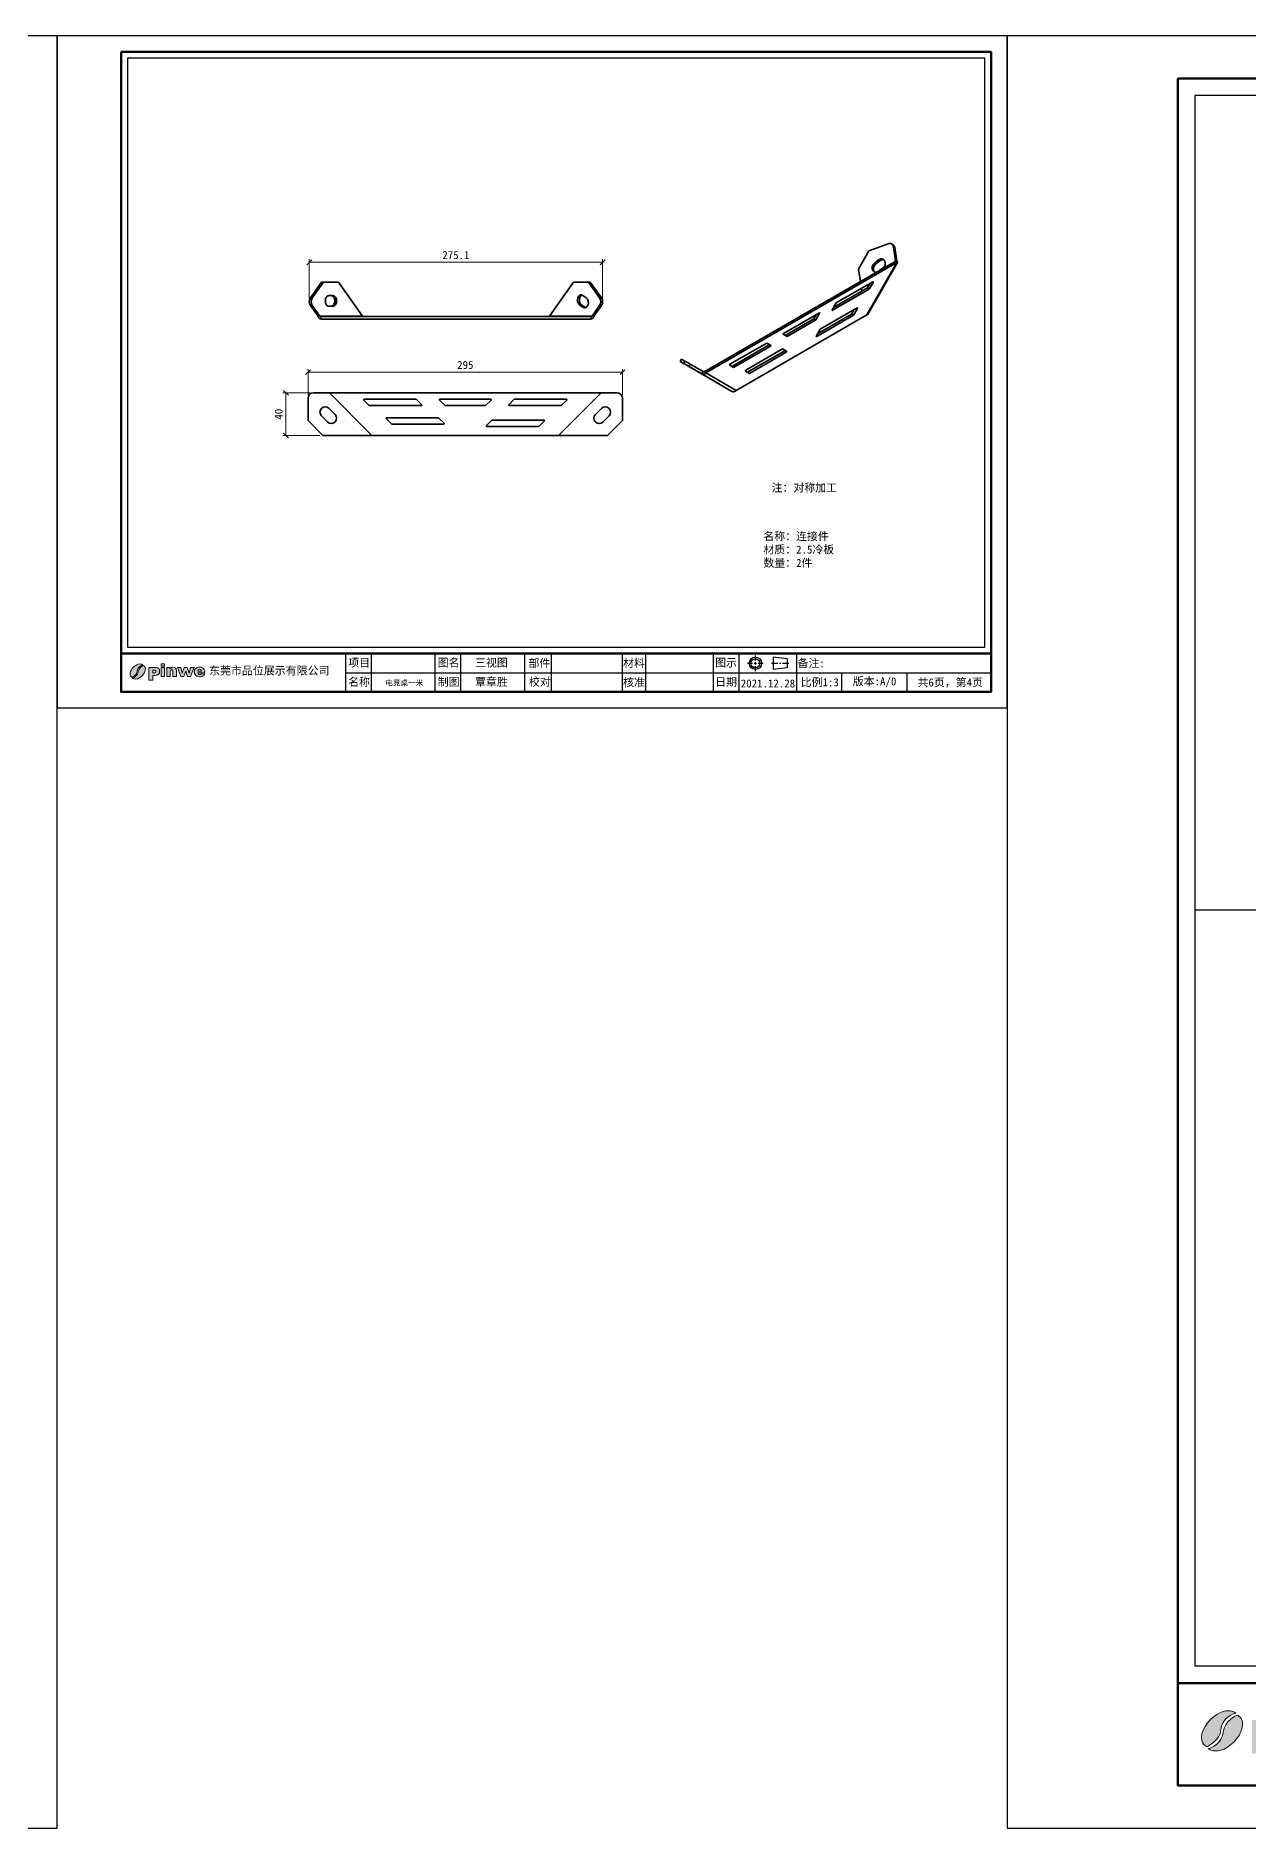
# Model space of a CAD drawing. Header units: inches. Extents: x 15389 to 49212, y -27129 to 13207.
# Drawn here: x 37601 to 38738, y 3752 to 5432 of the extents above; entities that cross this region are included whole.
import ezdxf

# ---------------------------------------------------------------- set-up
doc = ezdxf.new("R2010")
doc.units = ezdxf.units.IN
doc.header["$MEASUREMENT"] = 0
doc.linetypes.add('CENTER2', pattern=[28.575, 19.05, -3.175, 3.175, -3.175])
doc.layers.add('_U+56FE_U+5C42 1', color=7, linetype='Continuous')
for name, color, linetype, lineweight in [('图框', 5, 'Continuous', 60), ('粗实线', 7, 'Continuous', 35), ('轮廓线', 7, 'Continuous', 30)]:
    doc.layers.add(name, color=color, linetype=linetype, lineweight=lineweight)
doc.styles.add('ee', font='simfang.ttf')
doc.styles.get("Standard").update_dxf_attribs({"font": 'arial.ttf'})
doc.styles.add('宋体', font='')
doc.styles.add('样式 1', font='')
doc.styles.get('宋体').set_extended_font_data('SimSun')
doc.styles.get('样式 1').set_extended_font_data('SimSun')
doc.dimstyles.new('1-3', dxfattribs={"dimscale": 3, "dimtxt": 2.5, "dimasz": 1.5, "dimexe": 1, "dimexo": 1, "dimgap": 1, "dimtad": 1, "dimdec": 1, "dimdsep": 46, "dimtxsty": '宋体', "dimblk": 'OBLIQUE', "dimcen": 0, "dimclrd": 3, "dimclre": 3, "dimclrt": 256, "dimadec": 0, "dimazin": 0, "dimtfac": 1, "dimtdec": 1, "dimtmove": 1, "dimatfit": 3, "dimfxl": 3, "dimlwd": 9, "dimlwe": 9, "dimarcsym": 0})

# ---------------------------------------------------------------- blocks, each defined once
blk = doc.blocks.new('_Oblique')
at = {"color": 0, "linetype": 'ByBlock', "lineweight": -2}
blk.add_line((-0.5, -0.5), (0.5, 0.5), dxfattribs=at)
blk = doc.blocks.new('*D135')
at = {"color": 3, "lineweight": 9, "transparency": 16777216}
for p, q in [((37857.9, 5185.3), (37857.9, 5222.3)), ((37857.9, 5219.3), (38133, 5219.3)), ((38133, 5185.3), (38133, 5222.3))]:
    blk.add_line(p, q, dxfattribs=at)
at = {"layer": 'Defpoints', "color": 0, "transparency": 16777216}
for p in [(38133, 5219.3), (37857.9, 5182.3), (38133, 5182.3)]:
    blk.add_point(p, dxfattribs=at)
at = {"color": 3, "lineweight": 9, "transparency": 16777216, "xscale": 4.5, "yscale": 4.5, "zscale": 4.5, "rotation": 180}
blk.add_blockref('_Oblique', (37857.9, 5219.3), dxfattribs=at)
at = {"color": 3, "lineweight": 9, "transparency": 16777216, "xscale": 4.5, "yscale": 4.5, "zscale": 4.5}
blk.add_blockref('_Oblique', (38133, 5219.3), dxfattribs=at)
at = {"transparency": 16777216, "insert": (37995.4, 5226), "char_height": 7.5, "attachment_point": 5, "style": '宋体'}
blk.add_mtext('275.1', dxfattribs=at)
blk = doc.blocks.new('*D115')
at = {"color": 3, "lineweight": 9, "transparency": 16777216}
for p, q in [((37858.7, 5096.9), (37833, 5096.9)), ((37836, 5056.9), (37836, 5096.9)), ((37867.7, 5056.9), (37833, 5056.9))]:
    blk.add_line(p, q, dxfattribs=at)
at = {"layer": 'Defpoints', "color": 0, "transparency": 16777216}
for p in [(37836, 5096.9), (37861.7, 5096.9), (37870.7, 5056.9)]:
    blk.add_point(p, dxfattribs=at)
at = {"color": 3, "lineweight": 9, "transparency": 16777216, "xscale": 4.5, "yscale": 4.5, "zscale": 4.5}
for p, rotation in [((37836, 5096.9), 90), ((37836, 5056.9), 270)]:
    blk.add_blockref('_Oblique', p, dxfattribs=dict(at, rotation=rotation))
at = {"transparency": 16777216, "insert": (37829.2, 5076.9), "char_height": 7.5, "attachment_point": 5, "rotation": 90, "style": '宋体'}
blk.add_mtext('40', dxfattribs=at)
blk = doc.blocks.new('*D116')
at = {"color": 3, "lineweight": 9, "transparency": 16777216}
for p, q in [((37856.7, 5094.9), (37856.7, 5119.2)), ((37856.7, 5116.2), (38151.7, 5116.2)), ((38151.7, 5094.9), (38151.7, 5119.2))]:
    blk.add_line(p, q, dxfattribs=at)
at = {"layer": 'Defpoints', "color": 0, "transparency": 16777216}
for p in [(38151.7, 5116.2), (37856.7, 5091.9), (38151.7, 5091.9)]:
    blk.add_point(p, dxfattribs=at)
at = {"color": 3, "lineweight": 9, "transparency": 16777216, "xscale": 4.5, "yscale": 4.5, "zscale": 4.5, "rotation": 180}
blk.add_blockref('_Oblique', (37856.7, 5116.2), dxfattribs=at)
at = {"color": 3, "lineweight": 9, "transparency": 16777216, "xscale": 4.5, "yscale": 4.5, "zscale": 4.5}
blk.add_blockref('_Oblique', (38151.7, 5116.2), dxfattribs=at)
at = {"transparency": 16777216, "insert": (38004.2, 5123), "char_height": 7.5, "attachment_point": 5, "style": '宋体'}
blk.add_mtext('295', dxfattribs=at)

msp = doc.modelspace()

# ---------------------------------------------------------------- hatches: boundary and pattern name
h = msp.add_hatch(color=256)
h.dxf.hatch_style = 1
edge = h.paths.add_edge_path()
edge.add_spline(control_points=[(37759.96, 4834.49), (37759.96, 4834.49), (37753.37, 4834.49), (37753.37, 4834.49), (37753.43, 4833.97), (37753.57, 4833.57), (37753.8, 4833.31), (37754.12, 4832.94), (37754.53, 4832.76), (37755.05, 4832.76), (37755.37, 4832.76), (37755.68, 4832.84), (37755.97, 4833), (37756.15, 4833.1), (37756.34, 4833.28), (37756.54, 4833.53), (37756.54, 4833.53), (37759.78, 4833.24), (37759.78, 4833.24), (37759.29, 4832.38), (37758.69, 4831.76), (37757.99, 4831.39), (37757.29, 4831.01), (37756.29, 4830.82), (37754.98, 4830.82), (37753.84, 4830.82), (37752.95, 4830.98), (37752.3, 4831.31), (37751.65, 4831.63), (37751.11, 4832.13), (37750.68, 4832.83), (37750.25, 4833.53), (37750.04, 4834.35), (37750.04, 4835.29), (37750.04, 4836.63), (37750.47, 4837.72), (37751.33, 4838.55), (37752.18, 4839.38), (37753.37, 4839.79), (37754.88, 4839.79), (37756.11, 4839.79), (37757.07, 4839.61), (37757.78, 4839.23), (37758.49, 4838.86), (37759.04, 4838.33), (37759.41, 4837.62), (37759.78, 4836.91), (37759.96, 4835.99), (37759.96, 4834.86), (37759.96, 4834.86), (37759.96, 4834.49), (37759.96, 4834.49)], knot_values=[0, 0, 0, 0, 1, 1, 1, 2, 2, 2, 3, 3, 3, 4, 4, 4, 5, 5, 5, 6, 6, 6, 7, 7, 7, 8, 8, 8, 9, 9, 9, 10, 10, 10, 11, 11, 11, 12, 12, 12, 13, 13, 13, 14, 14, 14, 15, 15, 15, 16, 16, 16, 17, 17, 17, 17], degree=3, periodic=0)
edge = h.paths.add_edge_path(flags=16)
edge.add_spline(control_points=[(37756.63, 4836.06), (37756.56, 4836.7), (37756.39, 4837.16), (37756.11, 4837.43), (37755.83, 4837.71), (37755.47, 4837.84), (37755.02, 4837.84), (37754.49, 4837.84), (37754.08, 4837.63), (37753.76, 4837.22), (37753.56, 4836.96), (37753.44, 4836.57), (37753.38, 4836.06), (37753.38, 4836.06), (37756.63, 4836.06), (37756.63, 4836.06)], knot_values=[0, 0, 0, 0, 1, 1, 1, 2, 2, 2, 3, 3, 3, 4, 4, 4, 5, 5, 5, 5], degree=3, periodic=0)
h.paths.add_polyline_path([(37734.15, 4839.59), (37737.32, 4839.59), (37738.7, 4834.21), (37740.45, 4839.59), (37743.39, 4839.59), (37745.2, 4834.2), (37746.58, 4839.59), (37749.74, 4839.59), (37746.58, 4831.02), (37743.67, 4831.02), (37741.93, 4836.18), (37740.26, 4831.02), (37737.32, 4831.02)])
edge = h.paths.add_edge_path()
edge.add_spline(control_points=[(37724.15, 4839.59), (37724.15, 4839.59), (37727.21, 4839.59), (37727.21, 4839.59), (37727.21, 4839.59), (37727.21, 4838.2), (37727.21, 4838.2), (37727.66, 4838.77), (37728.12, 4839.18), (37728.59, 4839.42), (37729.06, 4839.67), (37729.63, 4839.79), (37730.3, 4839.79), (37731.21, 4839.79), (37731.91, 4839.52), (37732.43, 4838.98), (37732.94, 4838.44), (37733.2, 4837.6), (37733.2, 4836.47), (37733.2, 4836.47), (37733.2, 4831.02), (37733.2, 4831.02), (37733.2, 4831.02), (37729.89, 4831.02), (37729.89, 4831.02), (37729.89, 4831.02), (37729.89, 4835.74), (37729.89, 4835.74), (37729.89, 4836.28), (37729.79, 4836.66), (37729.6, 4836.88), (37729.4, 4837.1), (37729.12, 4837.22), (37728.76, 4837.22), (37728.37, 4837.22), (37728.05, 4837.06), (37727.8, 4836.76), (37727.56, 4836.46), (37727.43, 4835.92), (37727.43, 4835.14), (37727.43, 4835.14), (37727.43, 4831.02), (37727.43, 4831.02), (37727.43, 4831.02), (37724.15, 4831.02), (37724.15, 4831.02), (37724.15, 4831.02), (37724.15, 4839.59), (37724.15, 4839.59)], knot_values=[0, 0, 0, 0, 1, 1, 1, 2, 2, 2, 3, 3, 3, 4, 4, 4, 5, 5, 5, 6, 6, 6, 7, 7, 7, 8, 8, 8, 9, 9, 9, 10, 10, 10, 11, 11, 11, 12, 12, 12, 13, 13, 13, 14, 14, 14, 15, 15, 15, 16, 16, 16, 16], degree=3, periodic=0)
h.paths.add_polyline_path([(37718.82, 4842.85), (37722.11, 4842.85), (37722.11, 4840.62), (37718.82, 4840.62)])
h.paths.add_polyline_path([(37718.82, 4839.59), (37722.11, 4839.59), (37722.11, 4831.02), (37718.82, 4831.02)])
edge = h.paths.add_edge_path()
edge.add_spline(control_points=[(37707.47, 4839.54), (37707.47, 4839.54), (37713.54, 4839.54), (37713.54, 4839.54), (37714.87, 4839.54), (37715.86, 4839.22), (37716.52, 4838.59), (37717.18, 4837.96), (37717.51, 4837.06), (37717.51, 4835.9), (37717.51, 4834.7), (37717.15, 4833.77), (37716.43, 4833.1), (37715.71, 4832.42), (37714.61, 4832.09), (37713.14, 4832.09), (37713.14, 4832.09), (37711.13, 4832.09), (37711.13, 4832.09), (37711.13, 4832.09), (37711.13, 4827.71), (37711.13, 4827.71), (37711.13, 4827.71), (37707.47, 4827.71), (37707.47, 4827.71), (37707.47, 4827.71), (37707.47, 4839.54), (37707.47, 4839.54)], knot_values=[0, 0, 0, 0, 1, 1, 1, 2, 2, 2, 3, 3, 3, 4, 4, 4, 5, 5, 5, 6, 6, 6, 7, 7, 7, 8, 8, 8, 9, 9, 9, 9], degree=3, periodic=0)
edge = h.paths.add_edge_path(flags=16)
edge.add_spline(control_points=[(37711.13, 4834.48), (37711.13, 4834.48), (37712.03, 4834.48), (37712.03, 4834.48), (37712.74, 4834.48), (37713.24, 4834.61), (37713.53, 4834.85), (37713.81, 4835.1), (37713.96, 4835.41), (37713.96, 4835.79), (37713.96, 4836.16), (37713.83, 4836.48), (37713.58, 4836.74), (37713.33, 4836.99), (37712.87, 4837.12), (37712.18, 4837.12), (37712.18, 4837.12), (37711.13, 4837.12), (37711.13, 4837.12), (37711.13, 4837.12), (37711.13, 4834.48), (37711.13, 4834.48)], knot_values=[0, 0, 0, 0, 1, 1, 1, 2, 2, 2, 3, 3, 3, 4, 4, 4, 5, 5, 5, 6, 6, 6, 7, 7, 7, 7], degree=3, periodic=0)
edge = h.paths.add_edge_path()
edge.add_spline(control_points=[(37692.17, 4829.49), (37692.17, 4829.49), (37693.8, 4828.09), (37696.6, 4828.93), (37699.41, 4829.77), (37703.28, 4833.14), (37704.07, 4836.81), (37704.86, 4840.48), (37702.23, 4841.28), (37702.23, 4841.28), (37702.23, 4841.28), (37697.65, 4839.14), (37697.42, 4835.3), (37697.19, 4831.45), (37692.88, 4829.54), (37692.17, 4829.49)], knot_values=[0, 0, 0, 0, 1, 1, 1, 2, 2, 2, 3, 3, 3, 4, 4, 4, 5, 5, 5, 5], degree=3, periodic=0)
edge = h.paths.add_edge_path()
edge.add_spline(control_points=[(37701.78, 4841.98), (37701.78, 4841.98), (37700.14, 4843.38), (37697.34, 4842.54), (37694.54, 4841.7), (37690.66, 4838.33), (37689.87, 4834.66), (37689.08, 4830.99), (37691.71, 4830.19), (37691.71, 4830.19), (37691.71, 4830.19), (37696.3, 4832.33), (37696.53, 4836.17), (37696.76, 4840.02), (37701.06, 4841.93), (37701.78, 4841.98)], knot_values=[0, 0, 0, 0, 1, 1, 1, 2, 2, 2, 3, 3, 3, 4, 4, 4, 5, 5, 5, 5], degree=3, periodic=0)
h = msp.add_hatch(color=256)
h.dxf.hatch_style = 1
edge = h.paths.add_edge_path()
edge.add_spline(control_points=[(38881.93, 3839.41), (38881.93, 3839.41), (38864.36, 3839.41), (38864.36, 3839.41), (38864.52, 3838.01), (38864.9, 3836.96), (38865.5, 3836.27), (38866.35, 3835.28), (38867.46, 3834.79), (38868.82, 3834.79), (38869.69, 3834.79), (38870.51, 3835), (38871.28, 3835.43), (38871.76, 3835.7), (38872.27, 3836.18), (38872.81, 3836.86), (38872.81, 3836.86), (38881.45, 3836.06), (38881.45, 3836.06), (38880.13, 3833.78), (38878.53, 3832.12), (38876.67, 3831.13), (38874.8, 3830.13), (38872.12, 3829.64), (38868.64, 3829.64), (38865.61, 3829.64), (38863.23, 3830.06), (38861.49, 3830.92), (38859.76, 3831.77), (38858.32, 3833.13), (38857.17, 3834.99), (38856.04, 3836.85), (38855.46, 3839.04), (38855.46, 3841.55), (38855.46, 3845.12), (38856.61, 3848.02), (38858.9, 3850.23), (38861.18, 3852.44), (38864.34, 3853.55), (38868.37, 3853.55), (38871.65, 3853.55), (38874.22, 3853.05), (38876.12, 3852.06), (38878.01, 3851.07), (38879.46, 3849.64), (38880.45, 3847.75), (38881.44, 3845.87), (38881.93, 3843.42), (38881.93, 3840.4), (38881.93, 3840.4), (38881.93, 3839.41), (38881.93, 3839.41)], knot_values=[0, 0, 0, 0, 1, 1, 1, 2, 2, 2, 3, 3, 3, 4, 4, 4, 5, 5, 5, 6, 6, 6, 7, 7, 7, 8, 8, 8, 9, 9, 9, 10, 10, 10, 11, 11, 11, 12, 12, 12, 13, 13, 13, 14, 14, 14, 15, 15, 15, 16, 16, 16, 17, 17, 17, 17], degree=3, periodic=0)
edge = h.paths.add_edge_path(flags=16)
edge.add_spline(control_points=[(38873.03, 3843.6), (38872.87, 3845.3), (38872.4, 3846.52), (38871.66, 3847.25), (38870.92, 3847.99), (38869.95, 3848.35), (38868.74, 3848.35), (38867.35, 3848.35), (38866.23, 3847.79), (38865.39, 3846.69), (38864.87, 3846), (38864.53, 3844.97), (38864.38, 3843.6), (38864.38, 3843.6), (38873.03, 3843.6), (38873.03, 3843.6)], knot_values=[0, 0, 0, 0, 1, 1, 1, 2, 2, 2, 3, 3, 3, 4, 4, 4, 5, 5, 5, 5], degree=3, periodic=0)
h.paths.add_polyline_path([(38813.09, 3853.02), (38821.55, 3853.02), (38825.23, 3838.67), (38829.9, 3853.02), (38837.74, 3853.02), (38842.56, 3838.65), (38846.25, 3853.02), (38854.66, 3853.02), (38846.26, 3830.16), (38838.48, 3830.16), (38833.85, 3843.92), (38829.38, 3830.16), (38821.56, 3830.16)])
edge = h.paths.add_edge_path()
edge.add_spline(control_points=[(38786.42, 3853.02), (38786.42, 3853.02), (38794.58, 3853.02), (38794.58, 3853.02), (38794.58, 3853.02), (38794.58, 3849.3), (38794.58, 3849.3), (38795.8, 3850.83), (38797.03, 3851.91), (38798.27, 3852.57), (38799.52, 3853.22), (38801.03, 3853.55), (38802.82, 3853.55), (38805.25, 3853.55), (38807.13, 3852.83), (38808.51, 3851.38), (38809.87, 3849.94), (38810.55, 3847.71), (38810.55, 3844.7), (38810.55, 3844.7), (38810.55, 3830.16), (38810.55, 3830.16), (38810.55, 3830.16), (38801.75, 3830.16), (38801.75, 3830.16), (38801.75, 3830.16), (38801.75, 3842.74), (38801.75, 3842.74), (38801.75, 3844.18), (38801.48, 3845.19), (38800.95, 3845.78), (38800.42, 3846.38), (38799.68, 3846.68), (38798.73, 3846.68), (38797.68, 3846.68), (38796.82, 3846.27), (38796.17, 3845.48), (38795.51, 3844.67), (38795.18, 3843.23), (38795.18, 3841.14), (38795.18, 3841.14), (38795.18, 3830.16), (38795.18, 3830.16), (38795.18, 3830.16), (38786.42, 3830.16), (38786.42, 3830.16), (38786.42, 3830.16), (38786.42, 3853.02), (38786.42, 3853.02)], knot_values=[0, 0, 0, 0, 1, 1, 1, 2, 2, 2, 3, 3, 3, 4, 4, 4, 5, 5, 5, 6, 6, 6, 7, 7, 7, 8, 8, 8, 9, 9, 9, 10, 10, 10, 11, 11, 11, 12, 12, 12, 13, 13, 13, 14, 14, 14, 15, 15, 15, 16, 16, 16, 16], degree=3, periodic=0)
h.paths.add_polyline_path([(38772.21, 3861.7), (38780.98, 3861.7), (38780.98, 3855.75), (38772.21, 3855.75)])
h.paths.add_polyline_path([(38772.21, 3853.02), (38780.98, 3853.02), (38780.98, 3830.16), (38772.21, 3830.16)])
edge = h.paths.add_edge_path()
edge.add_spline(control_points=[(38741.94, 3852.86), (38741.94, 3852.86), (38758.15, 3852.86), (38758.15, 3852.86), (38761.68, 3852.86), (38764.32, 3852.03), (38766.08, 3850.35), (38767.84, 3848.67), (38768.72, 3846.27), (38768.72, 3843.17), (38768.72, 3839.98), (38767.75, 3837.49), (38765.84, 3835.7), (38763.92, 3833.9), (38760.99, 3833), (38757.06, 3833), (38757.06, 3833), (38751.72, 3833), (38751.72, 3833), (38751.72, 3833), (38751.72, 3821.33), (38751.72, 3821.33), (38751.72, 3821.33), (38741.94, 3821.33), (38741.94, 3821.33), (38741.94, 3821.33), (38741.94, 3852.86), (38741.94, 3852.86)], knot_values=[0, 0, 0, 0, 1, 1, 1, 2, 2, 2, 3, 3, 3, 4, 4, 4, 5, 5, 5, 6, 6, 6, 7, 7, 7, 8, 8, 8, 9, 9, 9, 9], degree=3, periodic=0)
edge = h.paths.add_edge_path(flags=16)
edge.add_spline(control_points=[(38751.72, 3839.39), (38751.72, 3839.39), (38754.12, 3839.39), (38754.12, 3839.39), (38756.01, 3839.39), (38757.34, 3839.72), (38758.1, 3840.37), (38758.87, 3841.02), (38759.25, 3841.86), (38759.25, 3842.88), (38759.25, 3843.87), (38758.92, 3844.71), (38758.25, 3845.4), (38757.59, 3846.09), (38756.34, 3846.43), (38754.51, 3846.43), (38754.51, 3846.43), (38751.72, 3846.43), (38751.72, 3846.43), (38751.72, 3846.43), (38751.72, 3839.39), (38751.72, 3839.39)], knot_values=[0, 0, 0, 0, 1, 1, 1, 2, 2, 2, 3, 3, 3, 4, 4, 4, 5, 5, 5, 6, 6, 6, 7, 7, 7, 7], degree=3, periodic=0)
edge = h.paths.add_edge_path()
edge.add_spline(control_points=[(38701.15, 3826.07), (38701.15, 3826.07), (38705.5, 3822.33), (38712.97, 3824.57), (38720.45, 3826.81), (38730.78, 3835.82), (38732.89, 3845.6), (38734.99, 3855.38), (38727.99, 3857.52), (38727.99, 3857.52), (38727.99, 3857.52), (38715.76, 3851.81), (38715.15, 3841.56), (38714.53, 3831.3), (38703.05, 3826.2), (38701.15, 3826.07)], knot_values=[0, 0, 0, 0, 1, 1, 1, 2, 2, 2, 3, 3, 3, 4, 4, 4, 5, 5, 5, 5], degree=3, periodic=0)
edge = h.paths.add_edge_path()
edge.add_spline(control_points=[(38726.76, 3859.39), (38726.76, 3859.39), (38722.42, 3863.12), (38714.94, 3860.88), (38707.47, 3858.64), (38697.13, 3849.64), (38695.03, 3839.85), (38692.92, 3830.07), (38699.93, 3827.93), (38699.93, 3827.93), (38699.93, 3827.93), (38712.16, 3833.64), (38712.77, 3843.9), (38713.38, 3854.16), (38724.86, 3859.25), (38726.76, 3859.39)], knot_values=[0, 0, 0, 0, 1, 1, 1, 2, 2, 2, 3, 3, 3, 4, 4, 4, 5, 5, 5, 5], degree=3, periodic=0)

# ---------------------------------------------------------------- linework, layer by layer
at = {"color": 14, "lineweight": 25}
for p, q in [((38292.93, 4849.14), (38292.93, 4837.62)), ((38306.13, 4847.7), (38292.93, 4849.14)), ((38306.13, 4839.06), (38292.93, 4837.62)), ((38306.13, 4847.7), (38306.13, 4839.06))]:
    msp.add_line(p, q, dxfattribs=at)
at = {"color": 1}
msp.add_line((38688.38, 4612.41), (40832.38, 4612.41), dxfattribs=at)
at = {"color": 14, "lineweight": 25}
for radius in [5.76, 4.32]:
    msp.add_circle((38276.26, 4843.38), radius, dxfattribs=at)
at = {"layer": '_U+56FE_U+5C42 1', "lineweight": 0}
for points in [[(37718.82, 4842.85), (37722.11, 4842.85), (37722.11, 4840.62), (37718.82, 4840.62), (37718.82, 4842.85)], [(37718.82, 4839.59), (37722.11, 4839.59), (37722.11, 4831.02), (37718.82, 4831.02), (37718.82, 4839.59)], [(37734.15, 4839.59), (37737.32, 4839.59), (37738.7, 4834.21), (37740.45, 4839.59), (37743.39, 4839.59), (37745.2, 4834.2), (37746.58, 4839.59), (37749.74, 4839.59), (37746.58, 4831.02), (37743.67, 4831.02), (37741.93, 4836.18), (37740.26, 4831.02), (37737.32, 4831.02), (37734.15, 4839.59)]]:
    msp.add_lwpolyline(points, dxfattribs=at)
for points, knots in [([(37701.78, 4841.98), (37701.78, 4841.98), (37700.14, 4843.38), (37697.34, 4842.54), (37694.54, 4841.7), (37690.66, 4838.33), (37689.87, 4834.66), (37689.08, 4830.99), (37691.71, 4830.19), (37691.71, 4830.19), (37691.71, 4830.19), (37696.3, 4832.33), (37696.53, 4836.17), (37696.76, 4840.02), (37701.06, 4841.93), (37701.78, 4841.98)], [0, 0, 0, 0, 1, 1, 1, 2, 2, 2, 3, 3, 3, 4, 4, 4, 5, 5, 5, 5]), ([(37692.17, 4829.49), (37692.17, 4829.49), (37693.8, 4828.09), (37696.6, 4828.93), (37699.41, 4829.77), (37703.28, 4833.14), (37704.07, 4836.81), (37704.86, 4840.48), (37702.23, 4841.28), (37702.23, 4841.28), (37702.23, 4841.28), (37697.65, 4839.14), (37697.42, 4835.3), (37697.19, 4831.45), (37692.88, 4829.54), (37692.17, 4829.49)], [0, 0, 0, 0, 1, 1, 1, 2, 2, 2, 3, 3, 3, 4, 4, 4, 5, 5, 5, 5]), ([(37707.47, 4839.54), (37707.47, 4839.54), (37713.54, 4839.54), (37713.54, 4839.54), (37714.87, 4839.54), (37715.86, 4839.22), (37716.52, 4838.59), (37717.18, 4837.96), (37717.51, 4837.06), (37717.51, 4835.9), (37717.51, 4834.7), (37717.15, 4833.77), (37716.43, 4833.1), (37715.71, 4832.42), (37714.61, 4832.09), (37713.14, 4832.09), (37713.14, 4832.09), (37711.13, 4832.09), (37711.13, 4832.09), (37711.13, 4832.09), (37711.13, 4827.71), (37711.13, 4827.71), (37711.13, 4827.71), (37707.47, 4827.71), (37707.47, 4827.71), (37707.47, 4827.71), (37707.47, 4839.54), (37707.47, 4839.54)], [0, 0, 0, 0, 1, 1, 1, 2, 2, 2, 3, 3, 3, 4, 4, 4, 5, 5, 5, 6, 6, 6, 7, 7, 7, 8, 8, 8, 9, 9, 9, 9]), ([(37724.15, 4839.59), (37724.15, 4839.59), (37727.21, 4839.59), (37727.21, 4839.59), (37727.21, 4839.59), (37727.21, 4838.2), (37727.21, 4838.2), (37727.66, 4838.77), (37728.12, 4839.18), (37728.59, 4839.42), (37729.06, 4839.67), (37729.63, 4839.79), (37730.3, 4839.79), (37731.21, 4839.79), (37731.91, 4839.52), (37732.43, 4838.98), (37732.94, 4838.44), (37733.2, 4837.6), (37733.2, 4836.47), (37733.2, 4836.47), (37733.2, 4831.02), (37733.2, 4831.02), (37733.2, 4831.02), (37729.89, 4831.02), (37729.89, 4831.02), (37729.89, 4831.02), (37729.89, 4835.74), (37729.89, 4835.74), (37729.89, 4836.28), (37729.79, 4836.66), (37729.6, 4836.88), (37729.4, 4837.1), (37729.12, 4837.22), (37728.76, 4837.22), (37728.37, 4837.22), (37728.05, 4837.06), (37727.8, 4836.76), (37727.56, 4836.46), (37727.43, 4835.92), (37727.43, 4835.14), (37727.43, 4835.14), (37727.43, 4831.02), (37727.43, 4831.02), (37727.43, 4831.02), (37724.15, 4831.02), (37724.15, 4831.02), (37724.15, 4831.02), (37724.15, 4839.59), (37724.15, 4839.59)], [0, 0, 0, 0, 1, 1, 1, 2, 2, 2, 3, 3, 3, 4, 4, 4, 5, 5, 5, 6, 6, 6, 7, 7, 7, 8, 8, 8, 9, 9, 9, 10, 10, 10, 11, 11, 11, 12, 12, 12, 13, 13, 13, 14, 14, 14, 15, 15, 15, 16, 16, 16, 16]), ([(37759.96, 4834.49), (37759.96, 4834.49), (37753.37, 4834.49), (37753.37, 4834.49), (37753.43, 4833.97), (37753.57, 4833.57), (37753.8, 4833.31), (37754.12, 4832.94), (37754.53, 4832.76), (37755.05, 4832.76), (37755.37, 4832.76), (37755.68, 4832.84), (37755.97, 4833), (37756.15, 4833.1), (37756.34, 4833.28), (37756.54, 4833.53), (37756.54, 4833.53), (37759.78, 4833.24), (37759.78, 4833.24), (37759.29, 4832.38), (37758.69, 4831.76), (37757.99, 4831.39), (37757.29, 4831.01), (37756.29, 4830.82), (37754.98, 4830.82), (37753.84, 4830.82), (37752.95, 4830.98), (37752.3, 4831.31), (37751.65, 4831.63), (37751.11, 4832.13), (37750.68, 4832.83), (37750.25, 4833.53), (37750.04, 4834.35), (37750.04, 4835.29), (37750.04, 4836.63), (37750.47, 4837.72), (37751.33, 4838.55), (37752.18, 4839.38), (37753.37, 4839.79), (37754.88, 4839.79), (37756.11, 4839.79), (37757.07, 4839.61), (37757.78, 4839.23), (37758.49, 4838.86), (37759.04, 4838.33), (37759.41, 4837.62), (37759.78, 4836.91), (37759.96, 4835.99), (37759.96, 4834.86), (37759.96, 4834.86), (37759.96, 4834.49), (37759.96, 4834.49)], [0, 0, 0, 0, 1, 1, 1, 2, 2, 2, 3, 3, 3, 4, 4, 4, 5, 5, 5, 6, 6, 6, 7, 7, 7, 8, 8, 8, 9, 9, 9, 10, 10, 10, 11, 11, 11, 12, 12, 12, 13, 13, 13, 14, 14, 14, 15, 15, 15, 16, 16, 16, 17, 17, 17, 17]), ([(37711.13, 4834.48), (37711.13, 4834.48), (37712.03, 4834.48), (37712.03, 4834.48), (37712.74, 4834.48), (37713.24, 4834.61), (37713.53, 4834.85), (37713.81, 4835.1), (37713.96, 4835.41), (37713.96, 4835.79), (37713.96, 4836.16), (37713.83, 4836.48), (37713.58, 4836.74), (37713.33, 4836.99), (37712.87, 4837.12), (37712.18, 4837.12), (37712.18, 4837.12), (37711.13, 4837.12), (37711.13, 4837.12), (37711.13, 4837.12), (37711.13, 4834.48), (37711.13, 4834.48)], [0, 0, 0, 0, 1, 1, 1, 2, 2, 2, 3, 3, 3, 4, 4, 4, 5, 5, 5, 6, 6, 6, 7, 7, 7, 7]), ([(37756.63, 4836.06), (37756.56, 4836.7), (37756.39, 4837.16), (37756.11, 4837.43), (37755.83, 4837.71), (37755.47, 4837.84), (37755.02, 4837.84), (37754.49, 4837.84), (37754.08, 4837.63), (37753.76, 4837.22), (37753.56, 4836.96), (37753.44, 4836.57), (37753.38, 4836.06), (37753.38, 4836.06), (37756.63, 4836.06), (37756.63, 4836.06)], [0, 0, 0, 0, 1, 1, 1, 2, 2, 2, 3, 3, 3, 4, 4, 4, 5, 5, 5, 5]), ([(38726.76, 3859.39), (38726.76, 3859.39), (38722.42, 3863.12), (38714.94, 3860.88), (38707.47, 3858.64), (38697.13, 3849.64), (38695.03, 3839.85), (38692.92, 3830.07), (38699.93, 3827.93), (38699.93, 3827.93), (38699.93, 3827.93), (38712.16, 3833.64), (38712.77, 3843.9), (38713.38, 3854.16), (38724.86, 3859.25), (38726.76, 3859.39)], [0, 0, 0, 0, 1, 1, 1, 2, 2, 2, 3, 3, 3, 4, 4, 4, 5, 5, 5, 5]), ([(38701.15, 3826.07), (38701.15, 3826.07), (38705.5, 3822.33), (38712.97, 3824.57), (38720.45, 3826.81), (38730.78, 3835.82), (38732.89, 3845.6), (38734.99, 3855.38), (38727.99, 3857.52), (38727.99, 3857.52), (38727.99, 3857.52), (38715.76, 3851.81), (38715.15, 3841.56), (38714.53, 3831.3), (38703.05, 3826.2), (38701.15, 3826.07)], [0, 0, 0, 0, 1, 1, 1, 2, 2, 2, 3, 3, 3, 4, 4, 4, 5, 5, 5, 5])]:
    msp.add_open_spline(points, degree=3, knots=knots, dxfattribs=at)
at = {"layer": 'Defpoints'}
for points in [[(35245.38, 3751.54), (37621.38, 3751.54), (37621.38, 5431.54), (35245.38, 5431.54)], [(37621.38, 4801.54), (38512.38, 4801.54), (38512.38, 5431.54), (37621.38, 5431.54)], [(38512.38, 3751.54), (40888.38, 3751.54), (40888.38, 5431.54), (38512.38, 5431.54)]]:
    msp.add_lwpolyline(points, close=True, dxfattribs=at)
at = {"layer": '图框', "color": 32}
for points in [[(37681.38, 5416.54), (38497.38, 5416.54), (38497.38, 4816.54), (37681.38, 4816.54)], [(38672.38, 5391.54), (40848.38, 5391.54), (40848.38, 3791.54), (38672.38, 3791.54)]]:
    msp.add_lwpolyline(points, close=True, dxfattribs=at)
for points in [[(37681.38, 4852.54), (38497.38, 4852.54)], [(38672.38, 3887.54), (40848.38, 3887.54)]]:
    msp.add_lwpolyline(points, dxfattribs=at)
at = {"layer": '粗实线'}
for p, q in [((38372.91, 5212.73), (38382.81, 5229.87)), ((38382.81, 5229.87), (38400.73, 5236.67)), ((38405.21, 5235.77), (38403.96, 5236.5)), ((38405.73, 5233.78), (38407.81, 5221)), ((38405.73, 5233.78), (38406.98, 5233.06)), ((38406.98, 5233.06), (38409.06, 5220.28)), ((38407.28, 5219.98), (38228.11, 5116.55)), ((38409.04, 5218.96), (38229.88, 5115.53)), ((38374.78, 5201.22), (38372.91, 5212.73)), ((38380.76, 5169.97), (38409.04, 5218.96)), ((38381.41, 5170.11), (38409.7, 5219.1)), ((38386.2, 5211.77), (38387.45, 5211.04)), ((38387.95, 5218.49), (38391.76, 5221.47)), ((38389.2, 5217.77), (38387.95, 5218.49)), ((38389.2, 5217.77), (38393.01, 5220.75)), ((38391.76, 5221.47), (38393.01, 5220.75)), ((38395.88, 5213.97), (38393.1, 5211.8)), ((38407.19, 5219.93), (38407.81, 5221)), ((38407.28, 5219.98), (38409.04, 5218.96)), ((38407.81, 5221), (38409.06, 5220.28)), ((37858.94, 5185.88), (37869.44, 5200.73)), ((37860.71, 5185.88), (37871.21, 5200.73)), ((37869.44, 5200.73), (37871.21, 5200.73)), ((37871.21, 5200.73), (37885.21, 5200.73)), ((37885.21, 5200.73), (37907.8, 5168.78)), ((38083.09, 5168.78), (38105.68, 5200.73)), ((38105.68, 5200.73), (38119.68, 5200.73)), ((38119.68, 5200.73), (38130.18, 5185.88)), ((38119.68, 5200.73), (38121.45, 5200.73)), ((38121.45, 5200.73), (38131.95, 5185.88)), ((38383.1, 5194.19), (38348.6, 5174.27)), ((38349.51, 5176.84), (38381.33, 5195.21)), ((38351.99, 5181.13), (38386.49, 5201.04)), ((38376.23, 5192.26), (38375.81, 5194.88)), ((38381.33, 5195.21), (38383.81, 5199.49)), ((38381.33, 5195.21), (38383.1, 5194.19)), ((38386.74, 5200.49), (38383.1, 5194.19)), ((38386.14, 5200.84), (38386.74, 5200.49)), ((37860.71, 5185.88), (37858.94, 5185.88)), ((37858.94, 5178.81), (37860.71, 5178.81)), ((37866.04, 5168.78), (37858.94, 5178.81)), ((37867.8, 5168.78), (37860.71, 5178.81)), ((37876.44, 5188.08), (37879.98, 5188.08)), ((37876.44, 5178.08), (37879.98, 5178.08)), ((37881.75, 5183.08), (37883.51, 5183.08)), ((38109.79, 5186.04), (38111.56, 5186.04)), ((38114.56, 5177.13), (38111.39, 5179.34)), ((38111.39, 5179.34), (38113.16, 5179.34)), ((38116.33, 5177.13), (38113.16, 5179.34)), ((38114.53, 5188.31), (38117.7, 5186.09)), ((38116.33, 5177.13), (38114.56, 5177.13)), ((38130.18, 5178.81), (38123.09, 5168.78)), ((38131.95, 5178.81), (38124.85, 5168.78)), ((38131.95, 5185.88), (38130.18, 5185.88)), ((38130.18, 5178.81), (38131.95, 5178.81)), ((38337.14, 5156.61), (38371.64, 5176.53)), ((38348.6, 5174.27), (38348.25, 5174.47)), ((38348.35, 5174.82), (38351.99, 5181.13)), ((38366.48, 5170.69), (38368.96, 5174.98)), ((38371.89, 5175.97), (38368.25, 5169.67)), ((38371.29, 5176.32), (38371.89, 5175.97)), ((37867.8, 5168.78), (37866.04, 5168.78)), ((37907.8, 5168.78), (37867.8, 5168.78)), ((37868.76, 5168.58), (37868.76, 5166.08)), ((38122.13, 5168.58), (37868.76, 5168.58)), ((38122.13, 5166.08), (37868.76, 5166.08)), ((38083.09, 5168.78), (38123.09, 5168.78)), ((38122.13, 5168.58), (38122.13, 5166.08)), ((38123.09, 5168.78), (38124.85, 5168.78)), ((38258.17, 5099.2), (38380.76, 5169.97)), ((38302.64, 5152.64), (38336.29, 5172.06)), ((38304.26, 5150.71), (38331.13, 5166.23)), ((38332.9, 5165.2), (38306.03, 5149.69)), ((38331.13, 5166.23), (38333.6, 5170.51)), ((38331.13, 5166.23), (38332.9, 5165.2)), ((38336.54, 5171.51), (38332.9, 5165.2)), ((38368.25, 5169.67), (38333.75, 5149.75)), ((38334.66, 5152.32), (38366.48, 5170.69)), ((38335.93, 5171.86), (38336.54, 5171.51)), ((38366.48, 5170.69), (38368.25, 5169.67)), ((38252.43, 5123.65), (38286.94, 5143.57)), ((38254.06, 5121.73), (38288.56, 5141.65)), ((38286.94, 5143.57), (38290.57, 5141.47)), ((38288.81, 5142.49), (38286.94, 5143.57)), ((38288.56, 5141.65), (38290.32, 5140.63)), ((38290.57, 5141.47), (38288.81, 5142.49)), ((38306.03, 5149.69), (38302.39, 5151.79)), ((38333.75, 5149.75), (38333.4, 5149.96)), ((38333.5, 5150.31), (38337.14, 5156.61)), ((38205.86, 5126.28), (38207.11, 5128.45)), ((38215.76, 5120.56), (38205.86, 5126.28)), ((38208.94, 5124.51), (38205.86, 5126.28)), ((38210.19, 5126.67), (38207.11, 5128.45)), ((38210.19, 5126.67), (38208.94, 5124.51)), ((38290.32, 5140.63), (38255.82, 5120.71)), ((38267.28, 5118.1), (38301.78, 5138.02)), ((38268.9, 5116.18), (38303.41, 5136.1)), ((38305.17, 5135.08), (38270.67, 5115.16)), ((38301.78, 5138.02), (38305.42, 5135.92)), ((38303.66, 5136.94), (38301.78, 5138.02)), ((38303.41, 5136.1), (38305.17, 5135.08)), ((38305.42, 5135.92), (38303.66, 5136.94)), ((38213.94, 5121.62), (38215.19, 5123.79)), ((38226.05, 5114.63), (38213.94, 5121.62)), ((38227.3, 5116.79), (38215.19, 5123.79)), ((38215.76, 5120.56), (38254.33, 5098.3)), ((38218.51, 5118.98), (38221.01, 5117.54)), ((38218.51, 5118.98), (38218.51, 5118.98)), ((38221.01, 5117.54), (38221.01, 5117.54)), ((38225.58, 5114.9), (38228.08, 5113.45)), ((38227.3, 5116.79), (38226.05, 5114.63)), ((38254.33, 5098.3), (38226.05, 5114.63)), ((38227.04, 5114.05), (38227.04, 5114.05)), ((38228.11, 5116.55), (38229.88, 5115.53)), ((38258.17, 5099.2), (38229.88, 5115.53)), ((38255.82, 5120.71), (38252.18, 5122.81)), ((38270.67, 5115.16), (38267.03, 5117.26)), ((37856.68, 5091.93), (37856.68, 5070.93)), ((38146.68, 5096.93), (37861.68, 5096.93)), ((37958.18, 5090.93), (37909.39, 5090.93)), ((37963.33, 5085.79), (37958.18, 5090.93)), ((38027.97, 5090.93), (37980.39, 5090.93)), ((38050.18, 5090.93), (38045.03, 5085.79)), ((38098.97, 5090.93), (38050.18, 5090.93)), ((38151.68, 5070.93), (38151.68, 5091.93)), ((37869.34, 5075.25), (37874.99, 5069.59)), ((37876.41, 5082.32), (37882.06, 5076.66)), ((37909.03, 5090.08), (37914.18, 5084.93)), ((37914.18, 5084.93), (37962.97, 5084.93)), ((37979.18, 5073.64), (37930.39, 5073.64)), ((37984.33, 5068.49), (37979.18, 5073.64)), ((37980.03, 5090.08), (37985.18, 5084.93)), ((37985.18, 5084.93), (38023.18, 5084.93)), ((38023.18, 5084.93), (38028.33, 5090.08)), ((38045.39, 5084.93), (38094.18, 5084.93)), ((38094.18, 5084.93), (38099.33, 5090.08)), ((38131.95, 5082.32), (38126.29, 5076.66)), ((38139.02, 5075.25), (38133.37, 5069.59)), ((37856.68, 5070.93), (37870.68, 5056.93)), ((37870.68, 5056.93), (38137.68, 5056.93)), ((37930.03, 5072.78), (37935.18, 5067.64)), ((37935.18, 5067.64), (37983.97, 5067.64)), ((38029.18, 5071.41), (38024.03, 5066.26)), ((38024.39, 5065.41), (38073.18, 5065.41)), ((38077.97, 5071.41), (38029.18, 5071.41)), ((38073.18, 5065.41), (38078.33, 5070.55)), ((38137.68, 5056.93), (38151.68, 5070.93))]:
    msp.add_line(p, q, dxfattribs=at)
at = {"layer": '粗实线', "color": 1}
for p, q in [((37876.68, 5096.93), (37916.68, 5056.93)), ((38131.68, 5096.93), (38091.68, 5056.93))]:
    msp.add_line(p, q, dxfattribs=at)
at = {"layer": '粗实线', "flags": 128}
for points in [[(38388.17, 5210.12), (38387.92, 5210.37), (38387.45, 5211.04)], [(38386.74, 5200.49), (38386.8, 5200.62), (38386.84, 5200.76), (38386.84, 5200.88), (38386.82, 5200.98), (38386.76, 5201.05), (38386.69, 5201.09), (38386.59, 5201.08), (38386.49, 5201.04)], [(37876.44, 5188.08), (37875.75, 5187.98), (37875.09, 5187.7), (37874.48, 5187.23), (37873.94, 5186.61), (37873.5, 5185.85), (37873.18, 5184.99), (37872.98, 5184.05), (37872.91, 5183.08)], [(37872.91, 5183.08), (37872.98, 5182.1), (37873.18, 5181.16), (37873.5, 5180.3), (37873.94, 5179.54), (37874.48, 5178.92), (37875.09, 5178.46), (37875.75, 5178.17), (37876.44, 5178.08)], [(37878.21, 5188.08), (37878.9, 5187.98), (37879.56, 5187.7), (37880.18, 5187.23), (37880.71, 5186.61), (37881.15, 5185.85), (37881.48, 5184.99), (37881.68, 5184.05), (37881.75, 5183.08)], [(37881.75, 5183.08), (37881.68, 5182.1), (37881.48, 5181.16), (37881.15, 5180.3), (37880.71, 5179.54), (37880.18, 5178.92), (37879.56, 5178.46), (37878.9, 5178.17), (37878.21, 5178.08)], [(37883.51, 5183.08), (37883.45, 5184.05), (37883.25, 5184.99), (37882.92, 5185.85), (37882.48, 5186.61), (37881.94, 5187.23), (37881.33, 5187.7), (37880.67, 5187.98), (37879.98, 5188.08)], [(37879.98, 5178.08), (37880.67, 5178.17), (37881.33, 5178.46), (37881.94, 5178.92), (37882.48, 5179.54), (37882.92, 5180.3), (37883.25, 5181.16), (37883.45, 5182.1), (37883.51, 5183.08)], [(38114.53, 5188.31), (38113.88, 5188.65), (38113.2, 5188.81), (38112.5, 5188.78), (38111.83, 5188.56), (38111.2, 5188.16), (38110.63, 5187.59), (38110.16, 5186.87), (38109.79, 5186.04)], [(38114.56, 5177.13), (38115.21, 5176.78), (38115.89, 5176.62), (38116.59, 5176.65), (38117.26, 5176.87), (38117.89, 5177.27), (38118.46, 5177.84), (38118.93, 5178.56), (38119.3, 5179.39)], [(38117.01, 5176.77), (38116.98, 5176.78), (38116.33, 5177.13)], [(38348.35, 5174.82), (38348.29, 5174.69), (38348.25, 5174.56), (38348.25, 5174.43), (38348.27, 5174.33), (38348.33, 5174.26), (38348.4, 5174.23), (38348.5, 5174.23), (38348.6, 5174.27)], [(38371.89, 5175.97), (38371.95, 5176.11), (38371.99, 5176.24), (38371.99, 5176.36), (38371.97, 5176.46), (38371.92, 5176.53), (38371.84, 5176.57), (38371.74, 5176.57), (38371.64, 5176.53)], [(38336.54, 5171.51), (38336.6, 5171.64), (38336.63, 5171.77), (38336.64, 5171.9), (38336.61, 5172), (38336.56, 5172.07), (38336.48, 5172.11), (38336.39, 5172.1), (38336.29, 5172.06)], [(38288.81, 5142.49), (38288.87, 5142.43), (38288.9, 5142.34), (38288.91, 5142.22), (38288.88, 5142.09), (38288.83, 5141.96), (38288.75, 5141.83), (38288.66, 5141.73), (38288.56, 5141.65)], [(38290.32, 5140.63), (38290.43, 5140.7), (38290.52, 5140.81), (38290.6, 5140.94), (38290.65, 5141.07), (38290.68, 5141.2), (38290.67, 5141.32), (38290.64, 5141.41), (38290.57, 5141.47)], [(38302.64, 5152.64), (38302.54, 5152.56), (38302.44, 5152.45), (38302.36, 5152.33), (38302.31, 5152.2), (38302.29, 5152.06), (38302.29, 5151.95), (38302.33, 5151.86), (38302.39, 5151.79)], [(38333.5, 5150.31), (38333.44, 5150.17), (38333.4, 5150.04), (38333.4, 5149.92), (38333.42, 5149.82), (38333.48, 5149.74), (38333.55, 5149.71), (38333.65, 5149.71), (38333.75, 5149.75)], [(38208.94, 5124.51), (38209.16, 5124.38), (38209.54, 5124.16), (38210.06, 5123.86), (38210.71, 5123.49), (38211.44, 5123.06), (38212.25, 5122.6), (38213.09, 5122.11), (38213.94, 5121.62)], [(38215.19, 5123.79), (38214.34, 5124.27), (38213.5, 5124.76), (38212.69, 5125.23), (38211.96, 5125.65), (38211.31, 5126.02), (38210.79, 5126.32), (38210.41, 5126.54), (38210.19, 5126.67)], [(38303.66, 5136.94), (38303.72, 5136.88), (38303.75, 5136.79), (38303.76, 5136.67), (38303.73, 5136.54), (38303.68, 5136.4), (38303.6, 5136.28), (38303.51, 5136.17), (38303.41, 5136.1)], [(38305.17, 5135.08), (38305.28, 5135.15), (38305.37, 5135.26), (38305.45, 5135.38), (38305.5, 5135.52), (38305.53, 5135.65), (38305.52, 5135.76), (38305.49, 5135.86), (38305.42, 5135.92)], [(38219.54, 5118.38), (38218.9, 5118.75), (38218.38, 5119.05), (38218, 5119.27), (38217.78, 5119.4), (38217.72, 5119.44), (38217.82, 5119.38), (38218.09, 5119.22), (38218.51, 5118.98)], [(38225.58, 5114.9), (38225.02, 5115.22), (38224.35, 5115.61), (38223.59, 5116.04), (38222.78, 5116.52), (38221.93, 5117.01), (38221.09, 5117.49), (38220.28, 5117.96), (38219.54, 5118.38)], [(38221.01, 5117.54), (38221.56, 5117.22), (38222.23, 5116.83), (38222.99, 5116.39), (38223.81, 5115.92), (38224.66, 5115.43), (38225.5, 5114.94), (38226.31, 5114.48), (38227.04, 5114.05)], [(38227.04, 5114.05), (38227.69, 5113.68), (38228.21, 5113.38), (38228.59, 5113.16), (38228.81, 5113.03), (38228.87, 5113), (38228.77, 5113.06), (38228.5, 5113.21), (38228.08, 5113.45)], [(38252.43, 5123.65), (38252.33, 5123.58), (38252.24, 5123.47), (38252.16, 5123.35), (38252.11, 5123.21), (38252.08, 5123.08), (38252.09, 5122.97), (38252.12, 5122.87), (38252.18, 5122.81)], [(38267.28, 5118.1), (38267.18, 5118.03), (38267.09, 5117.92), (38267.01, 5117.79), (38266.96, 5117.66), (38266.93, 5117.53), (38266.94, 5117.41), (38266.97, 5117.32), (38267.03, 5117.26)]]:
    msp.add_lwpolyline(points, dxfattribs=at)
at = {"layer": '粗实线'}
for centre, radius, start, end in [((38402.15, 5233.36), 3.6, 6.74636, 113.25902), ((38403.26, 5232.57), 3.75, 7.54944, 58.64817), ((38391.24, 5214.05), 5.53, 126.50712, 204.34559), ((38389.27, 5213.46), 3.51, 208.80047, 282.77112), ((38392.49, 5213.32), 5.53, 126.50712, 204.34559), ((38394.38, 5218.73), 3.8, 31.24549, 133.7312), ((38395.77, 5217.52), 4.25, 74.60062, 130.65639), ((38392.59, 5218.41), 5.53, 306.50712, 24.34559), ((37864.37, 5182.34), 6.48, 146.92203, 213.07797), ((37866.14, 5182.34), 6.48, 146.92203, 213.07797), ((38115.41, 5183.84), 6.03, 158.62466, 228.25574), ((38117.18, 5183.84), 6.03, 158.62466, 228.25574), ((38115.42, 5184.99), 4, 113.18298, 164.71453), ((38113.68, 5181.59), 6.03, 338.62466, 48.25574), ((38124.75, 5182.34), 6.48, 326.92203, 33.07797), ((38126.52, 5182.34), 6.48, 326.92203, 33.07797), ((37861.68, 5091.93), 5, 90, 180), ((37909.39, 5090.43), 0.5, 90, 225), ((37980.39, 5090.43), 0.5, 90, 225), ((38027.97, 5090.43), 0.5, 315, 90), ((38098.97, 5090.43), 0.5, 315, 90), ((38146.68, 5091.93), 5, 0, 90), ((37872.87, 5078.78), 5, 45, 225), ((37878.53, 5073.13), 5, 225, 45), ((37930.39, 5073.14), 0.5, 90, 225), ((37962.97, 5085.43), 0.5, 270, 45), ((38045.39, 5085.43), 0.5, 135, 270), ((38129.83, 5073.13), 5, 135, 315), ((38135.49, 5078.78), 5, 315, 135), ((37983.97, 5068.14), 0.5, 270, 45), ((38024.39, 5065.91), 0.5, 135, 270), ((38077.97, 5070.91), 0.5, 315, 90)]:
    msp.add_arc(centre, radius, start, end, dxfattribs=at)
for points, knots in [([(38407.28, 5219.98), (38407.4, 5220.13), (38407.5, 5220.29), (38407.68, 5220.63), (38407.75, 5220.81), (38407.81, 5221)], [0, 0, 0, 0, 0.5, 0.5, 1, 1, 1, 1]), ([(38409.06, 5220.28), (38409.26, 5220.05), (38409.43, 5219.85), (38409.66, 5219.49), (38409.72, 5219.34), (38409.73, 5219.12), (38409.67, 5219.04), (38409.44, 5218.95), (38409.27, 5218.94), (38409.04, 5218.96)], [0, 0, 0, 0, 0.25, 0.25, 0.5, 0.5, 0.75, 0.75, 1, 1, 1, 1]), ([(37868.76, 5166.08), (37868.44, 5166.08), (37868.12, 5166.15), (37867.53, 5166.42), (37867.25, 5166.62), (37866.76, 5167.12), (37866.55, 5167.42), (37866.22, 5168.07), (37866.1, 5168.42), (37866.04, 5168.78)], [0, 0, 0, 0, 0.25, 0.25, 0.5, 0.5, 0.75, 0.75, 1, 1, 1, 1]), ([(37867.8, 5168.78), (37867.94, 5168.72), (37868.09, 5168.67), (37868.41, 5168.6), (37868.59, 5168.58), (37868.76, 5168.58)], [0, 0, 0, 0, 0.5, 0.5, 1, 1, 1, 1]), ([(37908.76, 5168.58), (37908.59, 5168.58), (37908.41, 5168.6), (37908.09, 5168.67), (37907.94, 5168.72), (37907.8, 5168.78)], [0, 0, 0, 0, 0.5, 0.5, 1, 1, 1, 1]), ([(38083.09, 5168.78), (38082.95, 5168.72), (38082.8, 5168.67), (38082.48, 5168.6), (38082.31, 5168.58), (38082.13, 5168.58)], [0, 0, 0, 0, 0.5, 0.5, 1, 1, 1, 1]), ([(38122.13, 5168.58), (38122.31, 5168.58), (38122.48, 5168.6), (38122.8, 5168.67), (38122.95, 5168.72), (38123.09, 5168.78)], [0, 0, 0, 0, 0.5, 0.5, 1, 1, 1, 1]), ([(38124.85, 5168.78), (38124.79, 5168.42), (38124.67, 5168.07), (38124.34, 5167.42), (38124.13, 5167.12), (38123.64, 5166.62), (38123.37, 5166.42), (38122.77, 5166.15), (38122.45, 5166.08), (38122.13, 5166.08)], [0, 0, 0, 0, 0.25, 0.25, 0.5, 0.5, 0.75, 0.75, 1, 1, 1, 1]), ([(38381.37, 5170.14), (38381.35, 5170.09), (38381.29, 5169.95), (38380.97, 5169.96), (38380.76, 5169.97)], [0, 0, 0, 0, 0.3621761, 1, 1, 1, 1]), ([(38229.88, 5115.53), (38229.66, 5115.25), (38229.38, 5115.01), (38228.77, 5114.61), (38228.43, 5114.46), (38227.73, 5114.28), (38227.37, 5114.26), (38226.68, 5114.35), (38226.34, 5114.46), (38226.05, 5114.63)], [0, 0, 0, 0, 0.25, 0.25, 0.5, 0.5, 0.75, 0.75, 1, 1, 1, 1]), ([(38227.3, 5116.79), (38227.43, 5116.72), (38227.57, 5116.66), (38227.85, 5116.58), (38227.99, 5116.56), (38228.11, 5116.55)], [0, 0, 0, 0, 0.5, 0.5, 1, 1, 1, 1]), ([(38254.33, 5098.3), (38254.63, 5098.12), (38254.96, 5098.01), (38255.65, 5097.93), (38256.01, 5097.95), (38256.71, 5098.12), (38257.05, 5098.27), (38257.67, 5098.67), (38257.94, 5098.92), (38258.17, 5099.2)], [0, 0, 0, 0, 0.25, 0.25, 0.5, 0.5, 0.75, 0.75, 1, 1, 1, 1])]:
    msp.add_open_spline(points, degree=3, knots=knots, dxfattribs=at)
at = {"layer": '轮廓线'}
for p, q in [((37892.07, 4816.54), (37892.07, 4852.54)), ((37916.07, 4816.54), (37916.07, 4852.54)), ((37976.07, 4816.54), (37976.07, 4852.54)), ((38000.07, 4816.54), (38000.07, 4852.54)), ((38060.07, 4816.54), (38060.07, 4852.54)), ((38084.96, 4816.54), (38084.96, 4852.54)), ((38151.58, 4816.54), (38151.58, 4852.54)), ((38173.5, 4816.54), (38173.5, 4852.54)), ((38237.07, 4816.54), (38237.07, 4852.54)), ((38261.07, 4816.54), (38261.07, 4852.54)), ((38315.07, 4834.54), (38315.07, 4852.54)), ((37892.07, 4834.54), (38497.38, 4834.54)), ((38315.07, 4816.54), (38315.07, 4834.54)), ((38357.37, 4816.54), (38357.37, 4834.54)), ((38418.77, 4816.54), (38418.77, 4834.54))]:
    msp.add_line(p, q, dxfattribs=at)
at = {"layer": '轮廓线', "color": 4, "linetype": 'CENTER2'}
for p, q in [((38269, 4843.38), (38273.55, 4843.38)), ((38275.19, 4843.38), (38277.32, 4843.38)), ((38278.97, 4843.38), (38283.52, 4843.38))]:
    msp.add_line(p, q, dxfattribs=at)
at = {"layer": '轮廓线', "color": 4, "linetype": 'CENTER2', "ltscale": 0.5}
for p, q in [((38276.26, 4846.09), (38276.26, 4850.64)), ((38276.26, 4842.32), (38276.26, 4844.44)), ((38276.26, 4836.12), (38276.26, 4840.67))]:
    msp.add_line(p, q, dxfattribs=at)
at = {"layer": '轮廓线', "color": 4}
for p, q in [((38291.43, 4843.38), (38297.48, 4843.38)), ((38298.98, 4843.38), (38300.14, 4843.38)), ((38301.64, 4843.38), (38307.63, 4843.38))]:
    msp.add_line(p, q, dxfattribs=at)
at = {"layer": '轮廓线', "color": 7}
for points in [[(37687.38, 4858.54), (38491.38, 4858.54), (38491.38, 5410.54), (37687.38, 5410.54)], [(38688.38, 3903.54), (40832.38, 3903.54), (40832.38, 5375.54), (38688.38, 5375.54)]]:
    msp.add_lwpolyline(points, close=True, dxfattribs=at)

# ---------------------------------------------------------------- texts
at = {"color": 7, "lineweight": 15, "char_height": 7.5, "width": 156.815, "attachment_point": 4, "style": 'ee'}
for s, insert in [('\\P注：对称加工', (38291.45, 5013.81)), ('\\P名称：{\\fSimSun|b1|i0|c134|p2;\\C256;连接件\\P}材质：2.5冷板\\P数量：2件', (38283.75, 4955.82))]:
    msp.add_mtext(s, dxfattribs=dict(at, insert=insert))
at = {"insert": (37763.84, 4840.29, 0.97), "char_height": 7.534, "width": 498.4148, "attachment_point": 1}
msp.add_mtext('{\\fSimSun|b0|i0|c134|p2;东莞市品位展示有限公司}', dxfattribs=at)
at = {"layer": '轮廓线', "attachment_point": 5, "style": '样式 1'}
for s, insert, char_height, width in [('{\\fSimSun|b1|i0|c134|p2;项目}', (37904.6, 4843.54), 7.5, 56.1648), ('{\\fSimSun|b1|i0|c134|p2;图名}', (37988.5, 4843.54), 7.5, 56.1648), ('{\\fSimSun|b1|i0|c134|p2;三视图}', (38028.7, 4843.54), 7.5, 56.1648), ('{\\fSimSun|b1|i0|c134|p2;部件}', (38073.69, 4843.09), 7.5, 56.1648), ('{\\fSimSun|b1|i0|c134|p2;材料}', (38162.41, 4843.11), 7.5, 56.1648), ('{\\fSimSun|b1|i0|c134|p2;图示}', (38248.78, 4843.54), 7.5, 56.1648), ('{\\fSimSun|b1|i0|c134|p2;备注:}', (38328.59, 4843.06), 7.5, 56.1648), ('{\\fSimSun|b1|i0|c134|p2;名称}', (37904.58, 4825.54), 7.5, 56.1648), ('{\\fSimSun|b1|i0|c134|p2;电竞桌一米}', (37946.92, 4824.8), 5.1, 66.3411), ('{\\fSimSun|b1|i0|c134|p2;制图}', (37988.58, 4825.54), 7.5, 56.1648), ('{\\fSimSun|b1|i0|c134|p2;覃章胜}', (38028.7, 4825.54), 7.5, 56.1648), ('{\\fSimSun|b1|i0|c134|p2;校对}', (38074.11, 4825.54), 7.5, 56.1648), ('{\\fSimSun|b1|i0|c134|p2;核准}', (38162.41, 4825.11), 7.5, 56.1648), ('{\\fSimSun|b1|i0|c134|p2;日期}', (38248.78, 4825.54), 7.5, 56.1648), ('{\\fSimSun|b1|i0|c134|p2;2021.12.28}', (38288.07, 4824.45), 7.5, 54), ('{\\fSimSun|b1|i0|c134|p2;比例1:3}', (38336.64, 4825.2), 7.5, 50.8057), ('{\\fSimSun|b1|i0|c134|p2;版本:A/0}', (38388.07, 4825.54), 7.5, 61.4018), ('{\\fSimSun|b1|i0|c134|p2;共6页，第4页}', (38459, 4824.92), 7.5, 86.2645)]:
    msp.add_mtext(s, dxfattribs=dict(at, insert=insert, char_height=char_height, width=width))

# ---------------------------------------------------------------- dimensions: what is measured, and where the dimension line sits
at = {"color": 3}
dim = msp.add_linear_dim(base=(38133, 5219.28), p1=(37857.89, 5182.34), p2=(38133, 5182.34), dimstyle='1-3', dxfattribs=at)
dim.commit()
dim.dimension.update_dxf_attribs({"geometry": '*D135', "text_midpoint": (37995.45, 5226.03)})
at = {"color": 1}
dim = msp.add_linear_dim(base=(38151.68, 5116.22), p1=(37856.68, 5091.93), p2=(38151.68, 5091.93), dimstyle='1-3', dxfattribs=at)
dim.commit()
dim.dimension.update_dxf_attribs({"geometry": '*D116', "text_midpoint": (38004.18, 5122.97)})
dim = msp.add_linear_dim(base=(37836, 5096.93), p1=(37870.68, 5056.93), p2=(37861.68, 5096.93), angle=90, dimstyle='1-3', dxfattribs=at)
dim.commit()
dim.dimension.update_dxf_attribs({"geometry": '*D115', "text_midpoint": (37829.25, 5076.93)})

doc.saveas('drawing.dxf')
